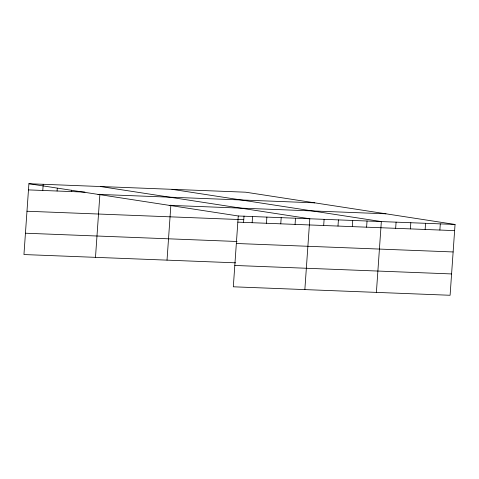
<?xml version="1.0" encoding="UTF-8"?>
<svg xmlns="http://www.w3.org/2000/svg" width="479" height="479" viewBox="0 0 479 479"><rect width="100%" height="100%" fill="white"/><g stroke="black" fill="none" stroke-linecap="round" stroke-linejoin="round"><path stroke-width="0.72" d="M28.902 183.732L238.267 215.981L233.315 286.795L450.098 295.268L455.05 224.453L245.685 192.205L28.902 183.732L23.95 254.547L235.572 262.821M42.781 190.462L43.212 184.289M57.085 191.019L57.276 188.277M71.395 191.582L71.491 190.205M95.489 257.343L99.907 194.169M167.027 260.139L170.877 205.06M243.56 222.639L244.021 216.029M252.146 222.711L252.577 216.538M266.45 223.268L266.881 217.095M280.76 223.831L281.191 217.658M295.064 224.388L295.495 218.214M304.854 289.591L309.805 218.777L100.44 186.523M323.678 225.507L324.115 219.334M337.988 226.064L338.419 219.891M352.299 226.627L352.73 220.454M366.603 227.184L367.034 221.011M376.392 292.388L381.344 221.573L171.979 189.319M395.654 228.321L396.085 222.148M410.395 228.896L410.826 222.723M425.136 229.471L425.568 223.298M439.878 230.046L440.309 223.873M28.471 189.9L84.987 192.109M97.991 194.372L314.775 202.845M169.177 205.335L385.96 213.808M238.267 215.981L455.05 224.453M26.98 211.233L243.763 219.705M237.835 222.148L454.619 230.621M25.441 233.213L237.063 241.488M236.345 243.488L453.128 251.954M234.806 265.462L451.589 273.934"/></g></svg>
